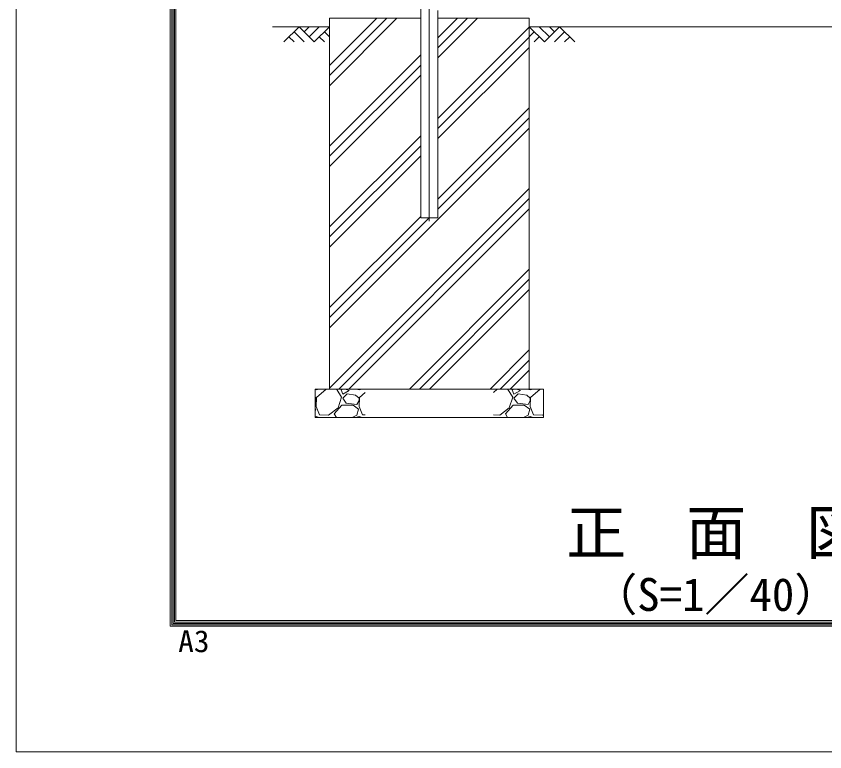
# Model space of a CAD drawing. Units: millimetres, scale not verified. Extents: x -8400 to 8400, y -5940 to 5940.
# Drawn here: x -8400 to -5566, y -5940 to -3361 of the extents above; entities that cross this region are included whole.
import ezdxf
from ezdxf.enums import TextEntityAlignment as Align

# ---------------------------------------------------------------- set-up
doc = ezdxf.new("R2010")
doc.units = ezdxf.units.MM
doc.header["$LTSCALE"] = 40
doc.linetypes.add('USER1', pattern=[50.8, 31.75, -6.35, 6.35, -6.35])
doc.layers.add('0-0_D-TTL-TXT', color=7, linetype='Continuous')
for name, color, linetype, lineweight in [('0-1_D-STR1', 1, 'Continuous', 18), ('0-2_D-BMK', 2, 'USER1', 13), ('0-8_D-BGD', 7, 'Continuous', 9), ('0-9_D-STR4', 7, 'Continuous', 9), ('0-A_D-DCR-HCH', 7, 'Continuous', 9), ('0-B_D-TTL', 7, 'Continuous', 9)]:
    doc.layers.add(name, color=color, linetype=linetype, lineweight=lineweight)
doc.styles.add('ＭＳ ゴシック', font='')
doc.styles.get('ＭＳ ゴシック').set_extended_font_data('MS Gothic')

msp = doc.modelspace()

# ---------------------------------------------------------------- linework, layer by layer
at = {"layer": '0-1_D-STR1'}
msp.add_line((-6982.34, -2900.97), (-6982.34, -4068.22), dxfattribs=at)
msp.add_lwpolyline([(-6982.34, -4068.22), (-6921.84, -4068.22), (-6921.84, -3341.07)], dxfattribs=at)
at = {"layer": '0-2_D-BMK'}
msp.add_line((-6952.09, -4080.22), (-6952.09, 4646.78), dxfattribs=at)
at = {"layer": '0-8_D-BGD'}
for p, q in [((-7502.09, -3398.22), (-7302.09, -3398.22)), ((-6602.09, -3398.22), (-5302.09, -3398.22))]:
    msp.add_line(p, q, dxfattribs=at)
at = {"layer": '0-9_D-STR4'}
for p, q in [((-6982.34, -3368.22), (-7302.09, -3368.22)), ((-7302.09, -3368.22), (-7302.09, -4668.22)), ((-6602.09, -3368.22), (-6921.84, -3368.22)), ((-6602.09, -3368.22), (-6602.09, -4668.22)), ((-6552.09, -4668.22), (-7352.09, -4668.22)), ((-7352.09, -4668.22), (-7352.09, -4768.22)), ((-6552.09, -4668.22), (-6552.09, -4768.22)), ((-6552.09, -4768.22), (-7352.09, -4768.22))]:
    msp.add_line(p, q, dxfattribs=at)
at = {"layer": '0-A_D-DCR-HCH'}
for p, q in [((-7302.09, -3604.69), (-7065.62, -3368.22)), ((-7302.09, -3569.34), (-7100.97, -3368.22)), ((-7302.09, -3533.98), (-7136.33, -3368.22)), ((-6921.84, -3507.28), (-6782.77, -3368.22)), ((-6921.84, -3471.93), (-6818.13, -3368.22)), ((-6921.84, -3436.57), (-6853.48, -3368.22)), ((-7408.51, -3398.22), (-7461.73, -3451.43)), ((-7408.51, -3398.22), (-7355.3, -3451.43)), ((-7390.78, -3415.95), (-7373.04, -3398.22)), ((-7373.04, -3433.69), (-7337.57, -3398.22)), ((-7355.3, -3451.43), (-7302.09, -3398.22)), ((-6921.84, -3719.42), (-6602.09, -3399.67)), ((-6548.88, -3451.43), (-6602.09, -3398.22)), ((-6531.14, -3433.69), (-6566.62, -3398.22)), ((-6495.67, -3398.22), (-6548.88, -3451.43)), ((-6513.31, -3416.05), (-6531.14, -3398.22)), ((-6495.67, -3398.22), (-6442.45, -3451.43)), ((-7426.25, -3415.95), (-7390.61, -3451.43)), ((-7319.83, -3415.95), (-7302.09, -3433.61)), ((-6584.35, -3415.95), (-6602.09, -3433.61)), ((-6477.93, -3415.95), (-6513.57, -3451.43)), ((-7443.99, -3433.69), (-7426.17, -3451.43)), ((-7337.57, -3433.69), (-7319.75, -3451.43)), ((-6921.84, -3754.77), (-6602.09, -3435.02)), ((-6566.62, -3433.69), (-6584.43, -3451.43)), ((-6460.19, -3433.69), (-6478.01, -3451.43)), ((-6921.84, -3790.13), (-6602.09, -3470.38)), ((-7302.09, -3816.82), (-6982.34, -3497.07)), ((-7302.09, -3852.18), (-6982.34, -3532.43)), ((-7302.09, -3887.53), (-6982.34, -3567.78)), ((-6921.84, -4002.26), (-6602.09, -3682.51)), ((-6921.84, -4037.61), (-6602.09, -3717.86)), ((-7302.09, -4453.22), (-6602.09, -3753.22)), ((-7302.09, -4099.67), (-6982.34, -3779.92)), ((-7302.09, -4135.02), (-6982.34, -3815.27)), ((-7302.09, -4170.38), (-6982.34, -3850.63)), ((-7302.09, -4665.35), (-6602.09, -3965.35)), ((-7269.6, -4668.22), (-6602.09, -4000.71)), ((-7234.24, -4668.22), (-6602.09, -4036.06)), ((-7302.09, -4382.51), (-6982.34, -4062.76)), ((-7302.09, -4417.86), (-6952.44, -4068.22)), ((-7022.11, -4668.22), (-6602.09, -4248.19)), ((-6986.76, -4668.22), (-6602.09, -4283.55)), ((-6951.4, -4668.22), (-6602.09, -4318.91)), ((-6739.27, -4668.22), (-6602.09, -4531.04)), ((-6703.91, -4668.22), (-6602.09, -4566.39)), ((-6668.56, -4668.22), (-6602.09, -4601.75)), ((-7352.09, -4670.19), (-7348.47, -4671.25)), ((-7348.47, -4671.25), (-7338.14, -4668.22)), ((-7314.07, -4668.22), (-7346.97, -4698.25)), ((-7276.47, -4669.75), (-7294.91, -4668.22)), ((-7259.97, -4696.75), (-7276.47, -4669.75)), ((-7254.38, -4668.22), (-7261.47, -4671.25)), ((-7261.47, -4671.25), (-7255.47, -4686.25)), ((-7255.47, -4686.25), (-7232.97, -4672.75)), ((-7232.97, -4672.75), (-7246.58, -4668.22)), ((-7208.79, -4668.22), (-7198.47, -4671.25)), ((-7198.47, -4671.25), (-7188.14, -4668.22)), ((-6714.07, -4668.22), (-6727.09, -4680.1)), ((-6676.47, -4669.75), (-6694.91, -4668.22)), ((-6659.97, -4696.75), (-6676.47, -4669.75)), ((-6654.38, -4668.22), (-6661.47, -4671.25)), ((-6661.47, -4671.25), (-6655.47, -4686.25)), ((-6655.47, -4686.25), (-6632.97, -4672.75)), ((-6632.97, -4672.75), (-6646.58, -4668.22)), ((-6608.79, -4668.22), (-6598.47, -4671.25)), ((-6598.47, -4671.25), (-6588.14, -4668.22)), ((-6564.07, -4668.22), (-6596.97, -4698.25)), ((-7348.47, -4699.75), (-7352.09, -4696.58)), ((-7346.97, -4698.25), (-7348.47, -4729.75)), ((-7348.47, -4708.75), (-7348.47, -4699.75)), ((-7271.97, -4734.25), (-7259.97, -4696.75)), ((-7240.47, -4684.75), (-7255.47, -4699.75)), ((-7255.47, -4699.75), (-7243.47, -4717.75)), ((-7210.47, -4689.25), (-7240.47, -4684.75)), ((-7198.47, -4699.75), (-7210.47, -4689.25)), ((-7196.97, -4698.25), (-7198.47, -4729.75)), ((-7198.47, -4708.75), (-7198.47, -4699.75)), ((-7177.09, -4680.1), (-7196.97, -4698.25)), ((-6671.97, -4734.25), (-6659.97, -4696.75)), ((-6640.47, -4684.75), (-6655.47, -4699.75)), ((-6655.47, -4699.75), (-6643.47, -4717.75)), ((-6610.47, -4689.25), (-6640.47, -4684.75)), ((-6598.47, -4699.75), (-6610.47, -4689.25)), ((-6596.97, -4698.25), (-6598.47, -4729.75)), ((-6598.47, -4708.75), (-6598.47, -4699.75)), ((-7352.09, -4715.27), (-7348.47, -4708.75)), ((-7348.47, -4729.75), (-7336.47, -4758.25)), ((-7285.47, -4755.25), (-7258.47, -4725.25)), ((-7258.47, -4725.25), (-7219.47, -4725.25)), ((-7243.47, -4717.75), (-7205.97, -4722.25)), ((-7219.47, -4725.25), (-7199.97, -4738.75)), ((-7205.97, -4722.25), (-7198.47, -4708.75)), ((-7198.47, -4729.75), (-7186.47, -4758.25)), ((-6685.47, -4755.25), (-6658.47, -4725.25)), ((-6658.47, -4725.25), (-6619.47, -4725.25)), ((-6643.47, -4717.75), (-6605.97, -4722.25)), ((-6619.47, -4725.25), (-6599.97, -4738.75)), ((-6605.97, -4722.25), (-6598.47, -4708.75)), ((-6598.47, -4729.75), (-6586.47, -4758.25)), ((-7352.09, -4737.28), (-7349.97, -4738.75)), ((-7349.97, -4738.75), (-7352.09, -4746.18)), ((-7336.47, -4758.25), (-7304.97, -4759.75)), ((-7304.97, -4759.75), (-7271.97, -4734.25)), ((-7277.91, -4768.22), (-7285.47, -4755.25)), ((-7205.97, -4759.75), (-7222.13, -4768.22)), ((-7199.97, -4738.75), (-7205.97, -4759.75)), ((-7186.47, -4758.25), (-7177.09, -4758.7)), ((-6727.09, -4758.7), (-6704.97, -4759.75)), ((-6704.97, -4759.75), (-6671.97, -4734.25)), ((-6677.91, -4768.22), (-6685.47, -4755.25)), ((-6605.97, -4759.75), (-6622.13, -4768.22)), ((-6599.97, -4738.75), (-6605.97, -4759.75)), ((-6586.47, -4758.25), (-6554.97, -4759.75)), ((-6554.97, -4759.75), (-6552.09, -4757.53)), ((-7352.09, -4765.38), (-7348.47, -4764.25)), ((-7348.47, -4764.25), (-7337.9, -4768.22)), ((-7211.15, -4768.22), (-7198.47, -4764.25)), ((-7198.47, -4764.25), (-7187.9, -4768.22)), ((-6611.15, -4768.22), (-6598.47, -4764.25)), ((-6598.47, -4764.25), (-6587.9, -4768.22))]:
    msp.add_line(p, q, dxfattribs=at)
at = {"layer": '0-B_D-TTL', "color": 2, "lineweight": 18}
msp.add_lwpolyline([(-8400, 5940), (8400, 5940), (8400, -5940), (-8400, -5940)], close=True, dxfattribs=at)
at = {"layer": '0-B_D-TTL'}
for points in [[(-7860, 5500), (7860, 5500), (7860, -5500), (-7860, -5500)], [(-7855, 5495), (7855, 5495), (7855, -5495), (-7855, -5495)], [(-7850, 5490), (7850, 5490), (7850, -5490), (-7850, -5490)], [(-7845, 5485), (7845, 5485), (7845, -5485), (-7845, -5485)], [(-7840, 5480), (7840, 5480), (7840, -5480), (-7840, -5480)]]:
    msp.add_lwpolyline(points, close=True, dxfattribs=at)

# ---------------------------------------------------------------- texts
at = {"layer": '0-0_D-TTL-TXT', "style": 'ＭＳ ゴシック'}
for s, height, p in [('正\u3000面\u3000図', 154, (-6471.89, -5294.4)), ('（S=1／40）', 115.5, (-6380.92, -5480.79))]:
    msp.add_text(s, height=height, dxfattribs=at).set_placement(p, align=Align.BOTTOM_LEFT)
at = {"layer": '0-B_D-TTL', "style": 'ＭＳ ゴシック', "width": 1.05}
msp.add_text('A3', height=76.83, dxfattribs=at).set_placement((-7832.18, -5613.62), align=Align.BOTTOM_LEFT)

doc.saveas('drawing.dxf')
